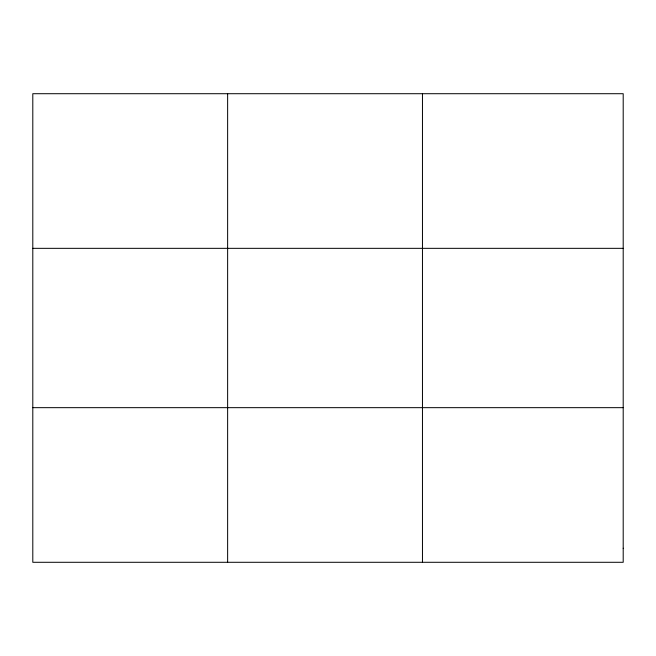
<?xml version="1.0" encoding="UTF-8"?>
<svg xmlns="http://www.w3.org/2000/svg" width="656" height="656" viewBox="0 0 656 656"><rect width="100%" height="100%" fill="white"/><g stroke="black" fill="none" stroke-linecap="round" stroke-linejoin="round"><path stroke-width="0.98" d="M227.632 93.71L227.632 562.29M422.464 93.71L422.464 562.29M32.8 248.337L623.2 248.337M32.8 407.663L623.2 407.663M623.2 548.236L623.2 562.29L32.8 562.29L32.8 93.71L623.2 93.71L623.2 548.236"/></g></svg>
